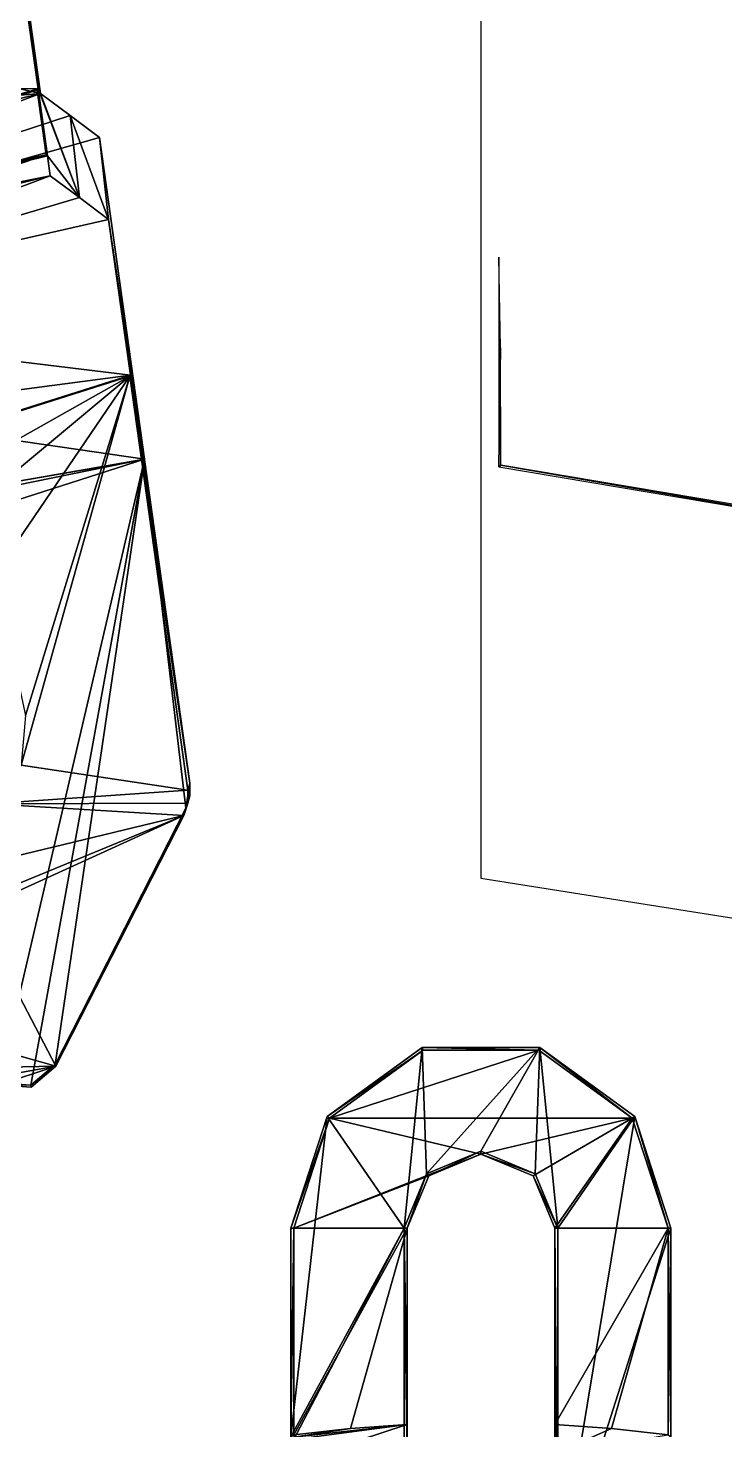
# Model space of a CAD drawing. Header units: millimetres. Extents: x -228 to 228, y -204 to 237.
# Drawn here: x -10.72 to 5.78, y 34.22 to 67.41 of the extents above; entities that cross this region are included whole.
import ezdxf

# ---------------------------------------------------------------- set-up
doc = ezdxf.new("R2010")
doc.units = ezdxf.units.MM
doc.header["$LTSCALE"] = 127.314815
for name, color, linetype in [('2216', 7, 'CONTINUOUS'), ('2466', 7, 'CONTINUOUS'), ('2468', 7, 'CONTINUOUS'), ('4337', 7, 'CONTINUOUS'), ('4338', 7, 'CONTINUOUS'), ('4342', 7, 'CONTINUOUS'), ('4344', 7, 'CONTINUOUS'), ('4414', 7, 'CONTINUOUS'), ('4417', 7, 'CONTINUOUS'), ('4418', 7, 'CONTINUOUS'), ('4419', 7, 'CONTINUOUS'), ('4456', 7, 'CONTINUOUS'), ('4457', 7, 'CONTINUOUS'), ('4462', 7, 'CONTINUOUS'), ('4463', 7, 'CONTINUOUS'), ('4477', 7, 'CONTINUOUS'), ('4540', 7, 'CONTINUOUS'), ('4542', 7, 'CONTINUOUS'), ('4544', 7, 'CONTINUOUS'), ('4577', 7, 'CONTINUOUS'), ('6216', 7, 'CONTINUOUS'), ('6219', 7, 'CONTINUOUS'), ('6221', 7, 'CONTINUOUS'), ('6222', 7, 'CONTINUOUS'), ('6224', 7, 'CONTINUOUS'), ('6225', 7, 'CONTINUOUS'), ('6226', 7, 'CONTINUOUS'), ('6275', 7, 'CONTINUOUS'), ('6282', 7, 'CONTINUOUS'), ('6301', 7, 'CONTINUOUS')]:
    doc.layers.add(name, color=color, linetype=linetype)

msp = doc.modelspace()

# ---------------------------------------------------------------- linework, layer by layer
at = {"layer": '2216', "color": 5, "linetype": 'Continuous'}
msp.add_3dface([(0, 47.289, 1088.256), (14.613, 44.975, 1088.256), (0, 94.532, 1086.02), (0, 47.289, 1088.256)], dxfattribs=at)
at = {"layer": '2466', "color": 6, "linetype": 'Continuous'}
for points in [[(0.426, 61.984, 1083.49), (0.426, 57.023, 1083.49), (0.462, 59.844, 1081.447), (0.426, 61.984, 1083.49)], [(0.462, 59.844, 1081.447), (0.426, 57.023, 1083.49), (0.47, 57.067, 1080.953), (0.462, 59.844, 1081.447)]]:
    msp.add_3dface(points, dxfattribs=at)
at = {"layer": '2468', "color": 6, "linetype": 'Continuous'}
for points in [[(0.47, 57.067, 1080.953), (0.426, 57.023, 1083.49), (9.748, 55.455, 1083.49), (0.47, 57.067, 1080.953)], [(0.47, 57.067, 1080.953), (9.748, 55.455, 1083.49), (9.75, 55.503, 1080.818), (0.47, 57.067, 1080.953)]]:
    msp.add_3dface(points, dxfattribs=at)
at = {"layer": '4337', "color": 6, "linetype": 'Continuous'}
for points in [[(-7.968, 57.198, 1038.99), (-11.424, 42.441, 1038.99), (-11.462, 56.601, 1038.99), (-7.968, 57.198, 1038.99)], [(-10.662, 42.381, 1038.99), (-11.424, 42.441, 1038.99), (-7.968, 57.198, 1038.99), (-10.662, 42.381, 1038.99)], [(-10.08, 42.878, 1038.99), (-10.662, 42.381, 1038.99), (-7.968, 57.198, 1038.99), (-10.08, 42.878, 1038.99)], [(-6.991, 48.94, 1038.99), (-10.08, 42.878, 1038.99), (-7.968, 57.198, 1038.99), (-6.991, 48.94, 1038.99)], [(-6.891, 49.537, 1038.99), (-6.991, 48.94, 1038.99), (-7.968, 57.198, 1038.99), (-6.891, 49.537, 1038.99)], [(-6.896, 49.231, 1038.99), (-6.991, 48.94, 1038.99), (-6.891, 49.537, 1038.99), (-6.896, 49.231, 1038.99)]]:
    msp.add_3dface(points, dxfattribs=at)
at = {"layer": '4338', "color": 6, "linetype": 'Continuous'}
for points in [[(-27.297, 53.15, 1040.99), (-13.95, 56.002, 1040.99), (-8.316, 59.169, 1040.99), (-27.297, 53.15, 1040.99)], [(-13.95, 56.002, 1040.99), (-12.41, 55.759, 1040.99), (-8.316, 59.169, 1040.99), (-13.95, 56.002, 1040.99)], [(-12.41, 55.759, 1040.99), (-11.512, 54.484, 1040.99), (-8.316, 59.169, 1040.99), (-12.41, 55.759, 1040.99)], [(-11.512, 54.484, 1040.99), (-10.787, 51.133, 1040.99), (-8.316, 59.169, 1040.99), (-11.512, 54.484, 1040.99)], [(-10.787, 51.133, 1040.99), (-10.888, 49.961, 1040.99), (-8.316, 59.169, 1040.99), (-10.787, 51.133, 1040.99)], [(-8.316, 59.169, 1040.99), (-10.888, 49.961, 1040.99), (-6.938, 49.368, 1040.99), (-8.316, 59.169, 1040.99)], [(-10.888, 49.961, 1040.99), (-11.629, 49.049, 1040.99), (-6.938, 49.368, 1040.99), (-10.888, 49.961, 1040.99)], [(-6.938, 49.368, 1040.99), (-11.629, 49.049, 1040.99), (-6.942, 49.062, 1040.99), (-6.938, 49.368, 1040.99)], [(-6.942, 49.062, 1040.99), (-11.629, 49.049, 1040.99), (-7.038, 48.771, 1040.99), (-6.942, 49.062, 1040.99)], [(-11.629, 49.049, 1040.99), (-11.279, 47.743, 1040.99), (-7.038, 48.771, 1040.99), (-11.629, 49.049, 1040.99)], [(-11.382, 46.98, 1040.99), (-11.996, 46.516, 1040.99), (-7.038, 48.771, 1040.99), (-11.382, 46.98, 1040.99)], [(-7.038, 48.771, 1040.99), (-11.996, 46.516, 1040.99), (-10.065, 42.831, 1040.99), (-7.038, 48.771, 1040.99)], [(-11.279, 47.743, 1040.99), (-11.382, 46.98, 1040.99), (-7.038, 48.771, 1040.99), (-11.279, 47.743, 1040.99)], [(-11.996, 46.516, 1040.99), (-17.216, 44.847, 1040.99), (-10.065, 42.831, 1040.99), (-11.996, 46.516, 1040.99)], [(-17.216, 44.847, 1040.99), (-22.212, 42.594, 1040.99), (-10.065, 42.831, 1040.99), (-17.216, 44.847, 1040.99)], [(-10.065, 42.831, 1040.99), (-22.212, 42.594, 1040.99), (-12.173, 42.454, 1040.99), (-10.065, 42.831, 1040.99)], [(-11.409, 42.393, 1040.99), (-10.065, 42.831, 1040.99), (-12.173, 42.454, 1040.99), (-11.409, 42.393, 1040.99)], [(-10.647, 42.334, 1040.99), (-10.065, 42.831, 1040.99), (-11.409, 42.393, 1040.99), (-10.647, 42.334, 1040.99)]]:
    msp.add_3dface(points, dxfattribs=at)
at = {"layer": '4342', "color": 6, "linetype": 'Continuous'}
for points in [[(-10.199, 63.915, 1075.49), (-20.604, 61.357, 1075.49), (-19.213, 60.521, 1040.39), (-10.199, 63.915, 1075.49)], [(-9.503, 63.398, 1057.794), (-10.199, 63.915, 1075.49), (-19.213, 60.521, 1040.39), (-9.503, 63.398, 1057.794)], [(-8.816, 62.883, 1040.39), (-9.503, 63.398, 1057.794), (-19.213, 60.521, 1040.39), (-8.816, 62.883, 1040.39)]]:
    msp.add_3dface(points, dxfattribs=at)
at = {"layer": '4344', "color": 6, "linetype": 'Continuous'}
for points in [[(-9.726, 65.338, 1056.397), (-26.396, 59.888, 1038.89), (-10.427, 65.859, 1074.19), (-9.726, 65.338, 1056.397)], [(-10.427, 65.859, 1074.19), (-26.396, 59.888, 1038.89), (-21.241, 63.206, 1074.19), (-10.427, 65.859, 1074.19)], [(-9.036, 64.82, 1038.89), (-26.396, 59.888, 1038.89), (-9.726, 65.338, 1056.397), (-9.036, 64.82, 1038.89)]]:
    msp.add_3dface(points, dxfattribs=at)
at = {"layer": '4414', "color": 6, "linetype": 'Continuous'}
for points in [[(-11.282, 71.617, 1075.49), (-29.802, 66.091, 1075.49), (-10.488, 65.971, 1075.49), (-11.282, 71.617, 1075.49)], [(-29.802, 66.091, 1075.49), (-46.205, 55.869, 1075.49), (-10.488, 65.971, 1075.49), (-29.802, 66.091, 1075.49)], [(-10.488, 65.971, 1075.49), (-46.205, 55.869, 1075.49), (-27.451, 60.899, 1075.49), (-10.488, 65.971, 1075.49)], [(-10.199, 63.915, 1075.49), (-10.266, 64.387, 1075.49), (-20.753, 61.809, 1075.49), (-10.199, 63.915, 1075.49)], [(-20.604, 61.357, 1075.49), (-10.199, 63.915, 1075.49), (-20.753, 61.809, 1075.49), (-20.604, 61.357, 1075.49)]]:
    msp.add_3dface(points, dxfattribs=at)
at = {"layer": '4417', "color": 6, "linetype": 'Continuous'}
for points in [[(-10.295, 64.409, 1076.24), (-10.511, 65.941, 1076.24), (-27.464, 60.864, 1076.24), (-10.295, 64.409, 1076.24)], [(-30.706, 57.546, 1076.24), (-10.295, 64.409, 1076.24), (-27.464, 60.864, 1076.24), (-30.706, 57.546, 1076.24)]]:
    msp.add_3dface(points, dxfattribs=at)
at = {"layer": '4418', "color": 6, "linetype": 'Continuous'}
for points in [[(-26.396, 59.888, 1038.89), (-9.036, 64.82, 1038.89), (-7.965, 57.202, 1038.89), (-26.396, 59.888, 1038.89)], [(-26.799, 51.159, 1038.89), (-26.396, 59.888, 1038.89), (-7.965, 57.202, 1038.89), (-26.799, 51.159, 1038.89)]]:
    msp.add_3dface(points, dxfattribs=at)
at = {"layer": '4419', "color": 6, "linetype": 'Continuous'}
for points in [[(-14.913, 55.791, 1038.99), (-26.799, 51.159, 1038.89), (-7.965, 57.202, 1038.89), (-14.913, 55.791, 1038.99)], [(-11.462, 56.601, 1038.99), (-14.913, 55.791, 1038.99), (-7.965, 57.202, 1038.89), (-11.462, 56.601, 1038.99)], [(-7.968, 57.198, 1038.99), (-11.462, 56.601, 1038.99), (-7.965, 57.202, 1038.89), (-7.968, 57.198, 1038.99)]]:
    msp.add_3dface(points, dxfattribs=at)
at = {"layer": '4456', "color": 6, "linetype": 'Continuous'}
for points in [[(-8.816, 62.883, 1040.39), (-19.213, 60.521, 1040.39), (-8.298, 59.192, 1040.39), (-8.816, 62.883, 1040.39)], [(-19.213, 60.521, 1040.39), (-29.069, 56.453, 1040.39), (-8.298, 59.192, 1040.39), (-19.213, 60.521, 1040.39)], [(-8.298, 59.192, 1040.39), (-29.069, 56.453, 1040.39), (-27.29, 53.177, 1040.39), (-8.298, 59.192, 1040.39)]]:
    msp.add_3dface(points, dxfattribs=at)
at = {"layer": '4457', "color": 6, "linetype": 'Continuous'}
for points in [[(-27.297, 53.15, 1040.99), (-8.316, 59.169, 1040.99), (-27.29, 53.177, 1040.39), (-27.297, 53.15, 1040.99)], [(-8.316, 59.169, 1040.99), (-8.298, 59.192, 1040.39), (-27.29, 53.177, 1040.39), (-8.316, 59.169, 1040.99)]]:
    msp.add_3dface(points, dxfattribs=at)
at = {"layer": '4462', "color": 6, "linetype": 'Continuous'}
for points in [[(-10.511, 65.941, 1076.24), (-27.451, 60.899, 1075.49), (-27.464, 60.864, 1076.24), (-10.511, 65.941, 1076.24)], [(-10.488, 65.971, 1075.49), (-27.451, 60.899, 1075.49), (-10.511, 65.941, 1076.24), (-10.488, 65.971, 1075.49)]]:
    msp.add_3dface(points, dxfattribs=at)
at = {"layer": '4463', "color": 6, "linetype": 'Continuous'}
for points in [[(-20.753, 61.809, 1075.49), (-10.295, 64.409, 1076.24), (-30.706, 57.546, 1076.24), (-20.753, 61.809, 1075.49)], [(-20.753, 61.809, 1075.49), (-10.266, 64.387, 1075.49), (-10.295, 64.409, 1076.24), (-20.753, 61.809, 1075.49)]]:
    msp.add_3dface(points, dxfattribs=at)
at = {"layer": '4477', "color": 6, "linetype": 'Continuous'}
for points in [[(-11.242, 71.664, 1074.19), (-11.543, 73.514, 1075.332), (-10.427, 65.859, 1074.19), (-11.242, 71.664, 1074.19)], [(-10.427, 65.859, 1074.19), (-11.543, 73.514, 1075.332), (-11.282, 71.617, 1075.49), (-10.427, 65.859, 1074.19)], [(-10.427, 65.859, 1074.19), (-11.282, 71.617, 1075.49), (-10.488, 65.971, 1075.49), (-10.427, 65.859, 1074.19)], [(-10.266, 64.387, 1075.49), (-10.488, 65.971, 1075.49), (-10.511, 65.941, 1076.24), (-10.266, 64.387, 1075.49)], [(-10.266, 64.387, 1075.49), (-10.511, 65.941, 1076.24), (-10.295, 64.409, 1076.24), (-10.266, 64.387, 1075.49)], [(-9.503, 63.398, 1057.794), (-10.427, 65.859, 1074.19), (-10.488, 65.971, 1075.49), (-9.503, 63.398, 1057.794)], [(-9.503, 63.398, 1057.794), (-10.488, 65.971, 1075.49), (-10.266, 64.387, 1075.49), (-9.503, 63.398, 1057.794)], [(-9.503, 63.398, 1057.794), (-9.726, 65.338, 1056.397), (-10.427, 65.859, 1074.19), (-9.503, 63.398, 1057.794)], [(-9.503, 63.398, 1057.794), (-8.816, 62.883, 1040.39), (-9.726, 65.338, 1056.397), (-9.503, 63.398, 1057.794)], [(-8.816, 62.883, 1040.39), (-9.036, 64.82, 1038.89), (-9.726, 65.338, 1056.397), (-8.816, 62.883, 1040.39)], [(-9.036, 64.82, 1038.89), (-8.816, 62.883, 1040.39), (-7.965, 57.202, 1038.89), (-9.036, 64.82, 1038.89)], [(-10.199, 63.915, 1075.49), (-9.503, 63.398, 1057.794), (-10.266, 64.387, 1075.49), (-10.199, 63.915, 1075.49)], [(-6.891, 49.537, 1038.99), (-7.968, 57.198, 1038.99), (-8.816, 62.883, 1040.39), (-6.891, 49.537, 1038.99)], [(-6.891, 49.537, 1038.99), (-8.816, 62.883, 1040.39), (-8.298, 59.192, 1040.39), (-6.891, 49.537, 1038.99)], [(-8.816, 62.883, 1040.39), (-7.968, 57.198, 1038.99), (-7.965, 57.202, 1038.89), (-8.816, 62.883, 1040.39)], [(-8.316, 59.169, 1040.99), (-6.891, 49.537, 1038.99), (-8.298, 59.192, 1040.39), (-8.316, 59.169, 1040.99)], [(-6.891, 49.537, 1038.99), (-8.316, 59.169, 1040.99), (-6.938, 49.368, 1040.99), (-6.891, 49.537, 1038.99)]]:
    msp.add_3dface(points, dxfattribs=at)
at = {"layer": '4540', "color": 6, "linetype": 'Continuous'}
for points in [[(-10.08, 42.878, 1038.99), (-6.991, 48.94, 1038.99), (-7.038, 48.771, 1040.99), (-10.08, 42.878, 1038.99)], [(-10.08, 42.878, 1038.99), (-7.038, 48.771, 1040.99), (-10.065, 42.831, 1040.99), (-10.08, 42.878, 1038.99)]]:
    msp.add_3dface(points, dxfattribs=at)
at = {"layer": '4542', "color": 6, "linetype": 'Continuous'}
for points in [[(-10.662, 42.381, 1038.99), (-10.08, 42.878, 1038.99), (-10.647, 42.334, 1040.99), (-10.662, 42.381, 1038.99)], [(-10.08, 42.878, 1038.99), (-10.065, 42.831, 1040.99), (-10.647, 42.334, 1040.99), (-10.08, 42.878, 1038.99)], [(-11.424, 42.441, 1038.99), (-10.662, 42.381, 1038.99), (-11.409, 42.393, 1040.99), (-11.424, 42.441, 1038.99)], [(-10.662, 42.381, 1038.99), (-10.647, 42.334, 1040.99), (-11.409, 42.393, 1040.99), (-10.662, 42.381, 1038.99)]]:
    msp.add_3dface(points, dxfattribs=at)
at = {"layer": '4544', "color": 6, "linetype": 'Continuous'}
for points in [[(-6.896, 49.231, 1038.99), (-6.891, 49.537, 1038.99), (-6.942, 49.062, 1040.99), (-6.896, 49.231, 1038.99)], [(-6.891, 49.537, 1038.99), (-6.938, 49.368, 1040.99), (-6.942, 49.062, 1040.99), (-6.891, 49.537, 1038.99)], [(-6.991, 48.94, 1038.99), (-6.896, 49.231, 1038.99), (-7.038, 48.771, 1040.99), (-6.991, 48.94, 1038.99)], [(-6.896, 49.231, 1038.99), (-6.942, 49.062, 1040.99), (-7.038, 48.771, 1040.99), (-6.896, 49.231, 1038.99)]]:
    msp.add_3dface(points, dxfattribs=at)
at = {"layer": '4577', "color": 6, "linetype": 'Continuous'}
for points in [[(-23.11, 68.76, 1074.19), (-11.242, 71.664, 1074.19), (-10.427, 65.859, 1074.19), (-23.11, 68.76, 1074.19)], [(-34.323, 63.907, 1074.19), (-23.11, 68.76, 1074.19), (-10.427, 65.859, 1074.19), (-34.323, 63.907, 1074.19)], [(-34.323, 63.907, 1074.19), (-10.427, 65.859, 1074.19), (-21.241, 63.206, 1074.19), (-34.323, 63.907, 1074.19)]]:
    msp.add_3dface(points, dxfattribs=at)
at = {"layer": '6216', "color": 6, "linetype": 'Continuous'}
for points in [[(-1.369, 43.213, 1032.49), (-3.584, 41.604, 1032.49), (1.369, 43.213, 1032.49), (-1.369, 43.213, 1032.49)], [(1.369, 43.213, 1032.49), (-3.584, 41.604, 1032.49), (3.584, 41.604, 1032.49), (1.369, 43.213, 1032.49)], [(-4.43, 39, 1032.49), (0, 40.75, 1032.49), (-3.584, 41.604, 1032.49), (-4.43, 39, 1032.49)], [(-3.584, 41.604, 1032.49), (0, 40.75, 1032.49), (3.584, 41.604, 1032.49), (-3.584, 41.604, 1032.49)], [(0, 40.75, 1032.49), (1.237, 40.237, 1032.49), (3.584, 41.604, 1032.49), (0, 40.75, 1032.49)], [(1.237, 40.237, 1032.49), (1.75, 39, 1032.49), (3.584, 41.604, 1032.49), (1.237, 40.237, 1032.49)], [(3.584, 41.604, 1032.49), (1.75, 39, 1032.49), (4.43, 39, 1032.49), (3.584, 41.604, 1032.49)], [(-1.237, 40.237, 1032.49), (0, 40.75, 1032.49), (-4.43, 39, 1032.49), (-1.237, 40.237, 1032.49)], [(-1.75, 39, 1032.49), (-1.237, 40.237, 1032.49), (-4.43, 39, 1032.49), (-1.75, 39, 1032.49)], [(-3.092, 34.257, 1032.49), (-1.75, 39, 1032.49), (-4.43, 34.109, 1032.49), (-3.092, 34.257, 1032.49)], [(-4.43, 34.109, 1032.49), (-1.75, 39, 1032.49), (-4.43, 39, 1032.49), (-4.43, 34.109, 1032.49)], [(-1.75, 34.351, 1032.49), (-1.75, 39, 1032.49), (-3.092, 34.257, 1032.49), (-1.75, 34.351, 1032.49)], [(1.75, 39, 1032.49), (1.75, 34.351, 1032.49), (4.43, 39, 1032.49), (1.75, 39, 1032.49)], [(4.43, 39, 1032.49), (1.75, 34.351, 1032.49), (3.092, 34.257, 1032.49), (4.43, 39, 1032.49)], [(4.43, 34.109, 1032.49), (4.43, 39, 1032.49), (3.092, 34.257, 1032.49), (4.43, 34.109, 1032.49)]]:
    msp.add_3dface(points, dxfattribs=at)
at = {"layer": '6219', "color": 6, "linetype": 'Continuous'}
for points in [[(-3.641, 41.645, 1030.49), (-1.369, 43.213, 1032.49), (-1.391, 43.28, 1030.49), (-3.641, 41.645, 1030.49)], [(-3.584, 41.604, 1032.49), (-1.369, 43.213, 1032.49), (-3.641, 41.645, 1030.49), (-3.584, 41.604, 1032.49)], [(-1.369, 43.213, 1032.49), (1.369, 43.213, 1032.49), (-1.391, 43.28, 1030.49), (-1.369, 43.213, 1032.49)], [(-1.391, 43.28, 1030.49), (1.369, 43.213, 1032.49), (1.391, 43.28, 1030.49), (-1.391, 43.28, 1030.49)], [(1.369, 43.213, 1032.49), (3.584, 41.604, 1032.49), (1.391, 43.28, 1030.49), (1.369, 43.213, 1032.49)], [(1.391, 43.28, 1030.49), (3.584, 41.604, 1032.49), (3.641, 41.645, 1030.49), (1.391, 43.28, 1030.49)], [(-4.5, 39, 1030.49), (-3.584, 41.604, 1032.49), (-3.641, 41.645, 1030.49), (-4.5, 39, 1030.49)], [(-4.43, 39, 1032.49), (-3.584, 41.604, 1032.49), (-4.5, 39, 1030.49), (-4.43, 39, 1032.49)], [(3.584, 41.604, 1032.49), (4.43, 39, 1032.49), (3.641, 41.645, 1030.49), (3.584, 41.604, 1032.49)], [(3.641, 41.645, 1030.49), (4.43, 39, 1032.49), (4.5, 39, 1030.49), (3.641, 41.645, 1030.49)]]:
    msp.add_3dface(points, dxfattribs=at)
at = {"layer": '6221', "color": 6, "linetype": 'Continuous'}
for points in [[(-4.43, 34.109, 1032.49), (-4.43, 39, 1032.49), (-4.5, 34.058, 1030.49), (-4.43, 34.109, 1032.49)], [(-4.43, 39, 1032.49), (-4.5, 39, 1030.49), (-4.5, 34.058, 1030.49), (-4.43, 39, 1032.49)]]:
    msp.add_3dface(points, dxfattribs=at)
at = {"layer": '6222', "color": 6, "linetype": 'Continuous'}
for points in [[(4.43, 39, 1032.49), (4.43, 34.109, 1032.49), (4.5, 39, 1030.49), (4.43, 39, 1032.49)], [(4.5, 39, 1030.49), (4.43, 34.109, 1032.49), (4.5, 34.058, 1030.49), (4.5, 39, 1030.49)]]:
    msp.add_3dface(points, dxfattribs=at)
at = {"layer": '6224', "color": 6, "linetype": 'Continuous'}
for points in [[(0, 40.82, 1030.49), (-1.237, 40.237, 1032.49), (-1.287, 40.287, 1030.49), (0, 40.82, 1030.49)], [(0, 40.75, 1032.49), (-1.237, 40.237, 1032.49), (0, 40.82, 1030.49), (0, 40.75, 1032.49)], [(1.287, 40.287, 1030.49), (0, 40.75, 1032.49), (0, 40.82, 1030.49), (1.287, 40.287, 1030.49)], [(1.237, 40.237, 1032.49), (0, 40.75, 1032.49), (1.287, 40.287, 1030.49), (1.237, 40.237, 1032.49)], [(-1.287, 40.287, 1030.49), (-1.75, 39, 1032.49), (-1.82, 39, 1030.49), (-1.287, 40.287, 1030.49)], [(-1.237, 40.237, 1032.49), (-1.75, 39, 1032.49), (-1.287, 40.287, 1030.49), (-1.237, 40.237, 1032.49)], [(1.82, 39, 1030.49), (1.237, 40.237, 1032.49), (1.287, 40.287, 1030.49), (1.82, 39, 1030.49)], [(1.75, 39, 1032.49), (1.237, 40.237, 1032.49), (1.82, 39, 1030.49), (1.75, 39, 1032.49)]]:
    msp.add_3dface(points, dxfattribs=at)
at = {"layer": '6225', "color": 6, "linetype": 'Continuous'}
for points in [[(1.75, 34.351, 1032.49), (1.75, 39, 1032.49), (1.82, 30.603, 1030.49), (1.75, 34.351, 1032.49)], [(1.75, 39, 1032.49), (1.82, 39, 1030.49), (1.82, 30.603, 1030.49), (1.75, 39, 1032.49)], [(1.75, 34.351, 1032.49), (1.75, 33.384, 1032.49), (1.74, 33.656, 1032.771), (1.75, 34.351, 1032.49)], [(1.75, 33.384, 1032.49), (1.75, 34.351, 1032.49), (1.82, 30.603, 1030.49), (1.75, 33.384, 1032.49)]]:
    msp.add_3dface(points, dxfattribs=at)
at = {"layer": '6226', "color": 6, "linetype": 'Continuous'}
for points in [[(-1.75, 39, 1032.49), (-1.75, 34.351, 1032.49), (-1.82, 39, 1030.49), (-1.75, 39, 1032.49)], [(-1.82, 39, 1030.49), (-1.75, 34.351, 1032.49), (-1.74, 33.656, 1032.771), (-1.82, 39, 1030.49)], [(-1.82, 39, 1030.49), (-1.75, 33.384, 1032.49), (-1.82, 30.603, 1030.49), (-1.82, 39, 1030.49)], [(-1.75, 33.384, 1032.49), (-1.82, 39, 1030.49), (-1.74, 33.656, 1032.771), (-1.75, 33.384, 1032.49)]]:
    msp.add_3dface(points, dxfattribs=at)
at = {"layer": '6275', "color": 6, "linetype": 'Continuous'}
for points in [[(3.092, 34.257, 1032.49), (1.75, 34.351, 1032.49), (1.74, 33.656, 1032.771), (3.092, 34.257, 1032.49)], [(4.43, 34.109, 1032.49), (3.092, 34.257, 1032.49), (1.74, 33.656, 1032.771), (4.43, 34.109, 1032.49)]]:
    msp.add_3dface(points, dxfattribs=at)
at = {"layer": '6282', "color": 6, "linetype": 'Continuous'}
for points in [[(-1.75, 34.351, 1032.49), (-4.43, 33.999, 1032.496), (-4.608, 33.409, 1032.748), (-1.75, 34.351, 1032.49)], [(-1.74, 33.656, 1032.771), (-1.75, 34.351, 1032.49), (-4.608, 33.409, 1032.748), (-1.74, 33.656, 1032.771)], [(-1.75, 34.351, 1032.49), (-3.092, 34.257, 1032.49), (-4.43, 34.054, 1032.492), (-1.75, 34.351, 1032.49)], [(-1.75, 34.351, 1032.49), (-4.43, 34.054, 1032.492), (-4.43, 33.999, 1032.496), (-1.75, 34.351, 1032.49)], [(-3.092, 34.257, 1032.49), (-4.43, 34.109, 1032.49), (-4.43, 34.054, 1032.492), (-3.092, 34.257, 1032.49)]]:
    msp.add_3dface(points, dxfattribs=at)
at = {"layer": '6301', "color": 6, "linetype": 'Continuous'}
for points in [[(-3.641, 41.645, 1030.49), (-1.391, 43.28, 1030.49), (-1.82, 39, 1030.49), (-3.641, 41.645, 1030.49)], [(-1.391, 43.28, 1030.49), (-1.287, 40.287, 1030.49), (-1.82, 39, 1030.49), (-1.391, 43.28, 1030.49)], [(-1.391, 43.28, 1030.49), (1.391, 43.28, 1030.49), (-1.287, 40.287, 1030.49), (-1.391, 43.28, 1030.49)], [(1.391, 43.28, 1030.49), (0, 40.82, 1030.49), (-1.287, 40.287, 1030.49), (1.391, 43.28, 1030.49)], [(1.391, 43.28, 1030.49), (1.287, 40.287, 1030.49), (0, 40.82, 1030.49), (1.391, 43.28, 1030.49)], [(1.391, 43.28, 1030.49), (1.82, 39, 1030.49), (1.287, 40.287, 1030.49), (1.391, 43.28, 1030.49)], [(1.391, 43.28, 1030.49), (3.641, 41.645, 1030.49), (1.82, 39, 1030.49), (1.391, 43.28, 1030.49)], [(-4.5, 39, 1030.49), (-3.641, 41.645, 1030.49), (-4.5, 34.058, 1030.49), (-4.5, 39, 1030.49)], [(-4.5, 34.058, 1030.49), (-3.641, 41.645, 1030.49), (-1.82, 39, 1030.49), (-4.5, 34.058, 1030.49)], [(3.641, 41.645, 1030.49), (4.5, 39, 1030.49), (1.82, 30.603, 1030.49), (3.641, 41.645, 1030.49)], [(1.82, 39, 1030.49), (3.641, 41.645, 1030.49), (1.82, 30.603, 1030.49), (1.82, 39, 1030.49)], [(-4.5, 34.058, 1030.49), (-1.82, 39, 1030.49), (-4.738, 33.41, 1030.49), (-4.5, 34.058, 1030.49)], [(-1.82, 39, 1030.49), (-1.82, 30.603, 1030.49), (-4.738, 33.41, 1030.49), (-1.82, 39, 1030.49)], [(4.5, 39, 1030.49), (4.5, 34.058, 1030.49), (1.82, 30.603, 1030.49), (4.5, 39, 1030.49)]]:
    msp.add_3dface(points, dxfattribs=at)

doc.saveas('drawing.dxf')
